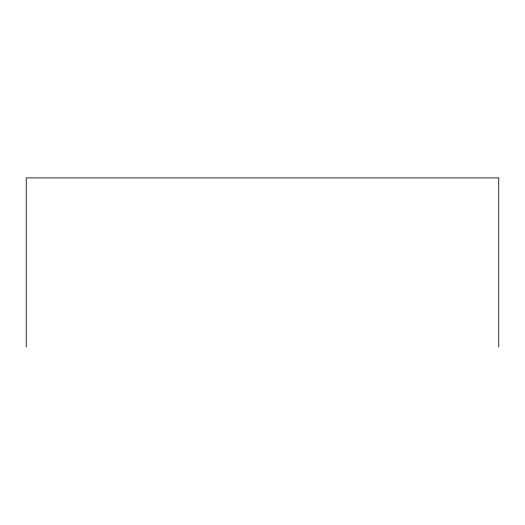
<?xml version="1.0" encoding="UTF-8"?>
<svg xmlns="http://www.w3.org/2000/svg" width="525" height="525" viewBox="0 0 525 525"><rect width="100%" height="100%" fill="white"/><g stroke="black" fill="none" stroke-linecap="round" stroke-linejoin="round"><path stroke-width="0.79" d="M498.75 347.097L498.75 177.903L26.25 177.903L26.25 347.097"/></g></svg>
